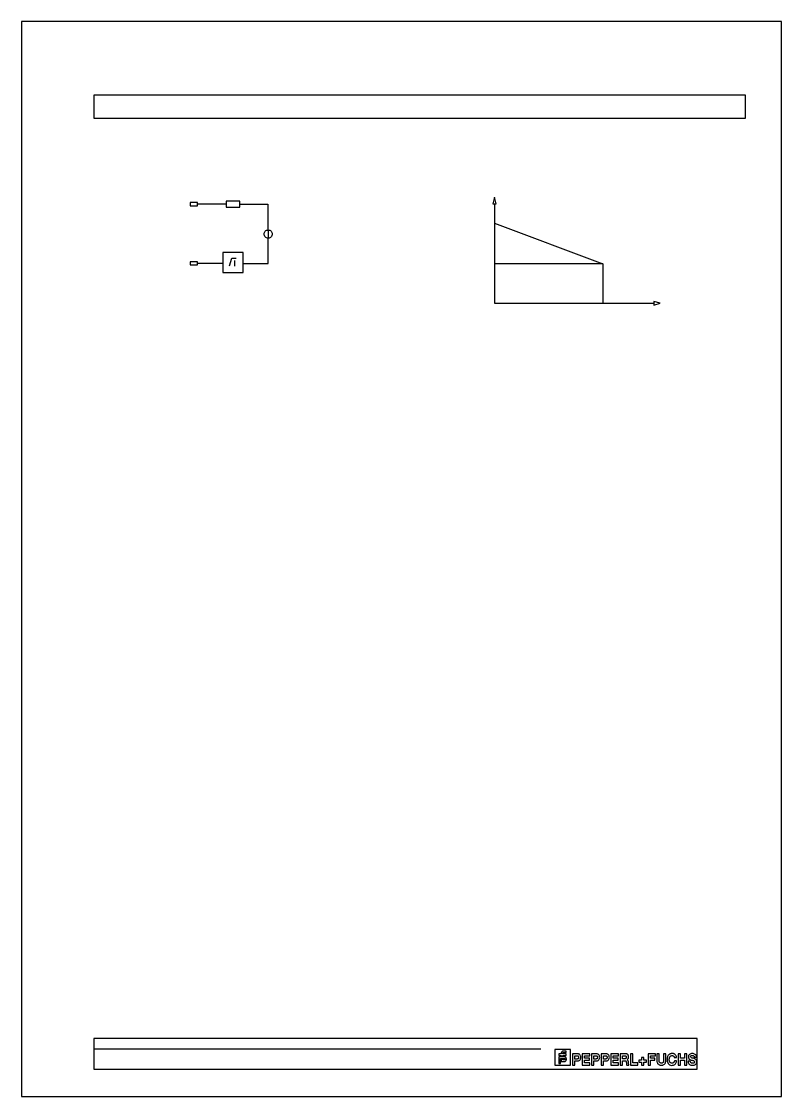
# Model space of a CAD drawing. Header units: metres. Extents: x 0 to 2830, y 0 to 842.
# Drawn here: x 2235 to 2830, y 0 to 842 of the extents above; entities that cross this region are included whole.
import ezdxf

# ---------------------------------------------------------------- set-up
doc = ezdxf.new("R2010")
doc.units = ezdxf.units.M
doc.layers.add('BORDER', color=2, linetype='Continuous')
doc.layers.add('SCHEMATICS', color=7, linetype='Continuous')

msp = doc.modelspace()

# ---------------------------------------------------------------- linework, layer by layer
at = {"layer": 'BORDER', "color": 2}
msp.add_lwpolyline([(2235, 0), (2830, 0), (2830, 842), (2235, 842), (2235, 0)], dxfattribs=at)
at = {"layer": 'SCHEMATICS', "color": 7}
for p, q in [((2395.13, 698.9), (2372.81, 698.9)), ((2406.05, 698.88), (2427.95, 698.88)), ((2427.95, 698.88), (2427.95, 678.74)), ((2605.27, 704.31), (2603.91, 699.24)), ((2603.91, 699.24), (2606.62, 699.24)), ((2606.62, 699.24), (2605.27, 704.31)), ((2605.27, 699.24), (2605.27, 621.29)), ((2605.27, 683.96), (2690.2, 652.28)), ((2428.13, 678.74), (2428.13, 672.3)), ((2428.05, 652.55), (2428.05, 672.3)), ((2392.66, 652.55), (2372.81, 652.55)), ((2397.93, 650.65), (2399.58, 656.68)), ((2399.58, 656.68), (2402.95, 656.68)), ((2401.81, 654.76), (2401.81, 650.48)), ((2408.43, 652.55), (2428.05, 652.55)), ((2605.27, 652.47), (2690.2, 652.47)), ((2690.2, 652.28), (2690.2, 621.6)), ((2605.27, 621.29), (2729.99, 621.29)), ((2735.06, 621.29), (2729.99, 622.65)), ((2729.99, 622.65), (2729.99, 619.93)), ((2729.99, 619.93), (2735.06, 621.29)), ((2291.67, 37.41), (2641.5, 37.41)), ((2657.56, 33.89), (2657.56, 33.45)), ((2661.4, 34.35), (2661.4, 35.56)), ((2657.56, 33.45), (2655.74, 33.45)), ((2655.74, 33.45), (2655.74, 32.24)), ((2655.74, 32.24), (2657.56, 32.24)), ((2655.74, 31.01), (2655.74, 25.87)), ((2655.74, 25.87), (2656.95, 25.87)), ((2656.95, 25.87), (2656.95, 29.79)), ((2656.95, 29.79), (2659.86, 29.79)), ((2657.56, 32.24), (2657.56, 31.49)), ((2657.56, 31.49), (2658.77, 31.49)), ((2658.77, 29.31), (2657.56, 29.31)), ((2657.56, 29.31), (2657.56, 27.36)), ((2657.56, 27.36), (2659.86, 27.36)), ((2661.4, 33.45), (2658.77, 33.45)), ((2658.77, 32.24), (2661.4, 32.24)), ((2658.77, 28.59), (2658.77, 29.31)), ((2661.4, 32.24), (2661.4, 33.45)), ((2670.51, 33.46), (2666.49, 33.46)), ((2666.49, 33.46), (2666.49, 24.66)), ((2668.29, 29.36), (2668.29, 31.91)), ((2668.29, 31.91), (2670.06, 31.91)), ((2669.99, 29.36), (2668.29, 29.36)), ((2668.29, 24.66), (2668.29, 27.81)), ((2668.29, 27.81), (2670.34, 27.81)), ((2670.3, 29.38), (2669.99, 29.36)), ((2670.34, 27.81), (2670.7, 27.84)), ((2680.07, 33.46), (2674, 33.46)), ((2674, 33.46), (2674, 24.64)), ((2675.79, 29.94), (2675.79, 31.84)), ((2675.79, 31.84), (2680.07, 31.84)), ((2679.72, 29.94), (2675.79, 29.94)), ((2675.79, 26.26), (2675.79, 28.39)), ((2675.79, 28.39), (2679.72, 28.39)), ((2680.07, 26.26), (2675.79, 26.26)), ((2679.72, 28.39), (2679.72, 29.94)), ((2680.07, 31.84), (2680.07, 33.46)), ((2680.07, 24.64), (2680.07, 26.26)), ((2685.24, 33.47), (2681.2, 33.47)), ((2681.2, 33.47), (2681.2, 24.64)), ((2683.01, 29.35), (2683.01, 31.92)), ((2683.01, 31.92), (2684.78, 31.92)), ((2684.72, 29.35), (2683.01, 29.35)), ((2683.01, 24.64), (2683.01, 27.81)), ((2683.01, 27.81), (2685.07, 27.81)), ((2685.03, 29.38), (2684.72, 29.35)), ((2685.07, 27.81), (2685.43, 27.83)), ((2692.81, 33.46), (2688.78, 33.46)), ((2688.78, 33.46), (2688.78, 24.66)), ((2690.59, 29.36), (2690.59, 31.91)), ((2690.59, 31.91), (2692.35, 31.91)), ((2692.29, 29.36), (2690.59, 29.36)), ((2690.59, 24.66), (2690.59, 27.81)), ((2690.59, 27.81), (2692.64, 27.81)), ((2692.6, 29.38), (2692.29, 29.36)), ((2692.64, 27.81), (2693, 27.83)), ((2702.44, 33.46), (2696.37, 33.46)), ((2696.37, 33.46), (2696.37, 24.64)), ((2698.16, 29.94), (2698.16, 31.84)), ((2698.16, 31.84), (2702.44, 31.84)), ((2702.09, 29.94), (2698.16, 29.94)), ((2698.16, 26.26), (2698.16, 28.39)), ((2698.16, 28.39), (2702.09, 28.39)), ((2702.44, 26.26), (2698.16, 26.26)), ((2702.09, 28.39), (2702.09, 29.94)), ((2702.44, 31.84), (2702.44, 33.46)), ((2702.44, 24.64), (2702.44, 26.26)), ((2708.02, 33.45), (2703.62, 33.45)), ((2703.62, 33.45), (2703.62, 24.66)), ((2705.4, 29.53), (2705.4, 31.9)), ((2705.4, 31.9), (2707.53, 31.9)), ((2707.1, 29.53), (2705.4, 29.53)), ((2705.4, 24.66), (2705.4, 28.06)), ((2705.4, 28.06), (2707.53, 28.06)), ((2707.52, 29.56), (2707.1, 29.53)), ((2709.13, 28.87), (2709.48, 29.11)), ((2709.38, 28.7), (2709.13, 28.87)), ((2710.4, 24.97), (2710.29, 25.58)), ((2713.54, 33.46), (2711.75, 33.46)), ((2711.75, 33.46), (2711.75, 24.66)), ((2713.54, 26.27), (2713.54, 33.46)), ((2717.46, 26.27), (2713.54, 26.27)), ((2717.46, 24.66), (2717.46, 26.27)), ((2720.45, 28.39), (2718.41, 28.39)), ((2718.41, 28.39), (2718.41, 26.82)), ((2718.41, 26.82), (2720.45, 26.82)), ((2722.24, 30.53), (2720.45, 30.53)), ((2720.45, 30.53), (2720.45, 28.39)), ((2720.45, 26.82), (2720.45, 24.66)), ((2722.24, 28.39), (2722.24, 30.53)), ((2724.28, 28.39), (2722.24, 28.39)), ((2722.24, 24.66), (2722.24, 26.82)), ((2722.24, 26.82), (2724.28, 26.82)), ((2724.28, 26.82), (2724.28, 28.39)), ((2731.33, 33.47), (2725.61, 33.47)), ((2725.61, 33.47), (2725.61, 24.66)), ((2727.4, 29.95), (2727.4, 31.84)), ((2727.4, 31.84), (2731.33, 31.84)), ((2730.83, 29.95), (2727.4, 29.95)), ((2727.4, 24.66), (2727.4, 28.39)), ((2727.4, 28.39), (2730.83, 28.39)), ((2730.83, 28.39), (2730.83, 29.95)), ((2731.33, 31.84), (2731.33, 33.47)), ((2734.25, 33.47), (2732.47, 33.47)), ((2732.47, 33.47), (2732.47, 27.81)), ((2734.25, 28.39), (2734.25, 33.47)), ((2734.29, 27.65), (2734.25, 28.39)), ((2739.42, 33.47), (2737.62, 33.47)), ((2737.62, 33.47), (2737.62, 28.39)), ((2737.62, 28.39), (2737.62, 27.65)), ((2739.38, 27.29), (2739.42, 27.82)), ((2739.42, 27.82), (2739.42, 33.47)), ((2747.86, 28.06), (2746.12, 28.06)), ((2746.12, 28.06), (2746.12, 27.78)), ((2746.14, 30.47), (2747.86, 30.47)), ((2747.86, 30.47), (2747.82, 30.69)), ((2747.87, 27.9), (2747.86, 28.06)), ((2750.82, 33.47), (2749.04, 33.47)), ((2749.04, 33.47), (2749.04, 24.66)), ((2750.82, 30), (2750.82, 33.47)), ((2754.06, 30), (2750.82, 30)), ((2750.82, 24.66), (2750.82, 28.43)), ((2750.82, 28.43), (2754.06, 28.43)), ((2755.83, 33.47), (2754.06, 33.47)), ((2754.06, 33.47), (2754.06, 30)), ((2754.06, 28.43), (2754.06, 24.66)), ((2755.83, 24.66), (2755.83, 33.47)), ((2758.62, 27.59), (2756.84, 27.59)), ((2756.84, 27.59), (2756.84, 27.33)), ((2758.62, 27.47), (2758.62, 27.59)), ((2761.72, 30.84), (2763.49, 30.84)), ((2763.49, 30.84), (2763.47, 31.05)), ((2666.49, 24.66), (2668.29, 24.66)), ((2674, 24.64), (2680.07, 24.64)), ((2681.2, 24.64), (2683.01, 24.64)), ((2688.78, 24.66), (2690.59, 24.66)), ((2696.37, 24.64), (2702.44, 24.64)), ((2703.62, 24.66), (2705.4, 24.66)), ((2708.73, 24.9), (2708.8, 24.66)), ((2708.8, 24.66), (2710.49, 24.66)), ((2710.49, 24.66), (2710.4, 24.97)), ((2711.75, 24.66), (2717.46, 24.66)), ((2720.45, 24.66), (2722.24, 24.66)), ((2725.61, 24.66), (2727.4, 24.66)), ((2749.04, 24.66), (2750.82, 24.66)), ((2754.06, 24.66), (2755.83, 24.66))]:
    msp.add_line(p, q, dxfattribs=at)
for points in [[(2291.64, 766.34), (2801.88, 766.34), (2801.88, 784.34), (2291.64, 784.34), (2291.64, 766.34)], [(2367.04, 697.69), (2372.81, 697.69), (2372.81, 700.18), (2367.04, 700.18), (2367.04, 697.69)], [(2367.04, 697.69), (2372.81, 697.69), (2372.81, 700.18), (2367.04, 700.18), (2367.04, 697.69)], [(2395.13, 696.55), (2406.05, 696.55), (2406.05, 701.22), (2395.13, 701.22), (2395.13, 696.55)], [(2424.91, 675.52), (2424.97, 676.17), (2425.16, 676.77), (2425.46, 677.32), (2425.85, 677.8), (2426.33, 678.19), (2426.88, 678.49), (2427.48, 678.68), (2428.13, 678.74)], [(2428.13, 672.3), (2427.48, 672.37), (2426.88, 672.55), (2426.33, 672.85), (2425.85, 673.24), (2425.46, 673.72), (2425.16, 674.27), (2424.97, 674.87), (2424.91, 675.52)], [(2428.13, 678.74), (2428.78, 678.68), (2429.38, 678.49), (2429.93, 678.19), (2430.41, 677.8), (2430.8, 677.32), (2431.1, 676.77), (2431.28, 676.17), (2431.35, 675.52)], [(2431.35, 675.52), (2431.28, 674.87), (2431.1, 674.27), (2430.8, 673.72), (2430.41, 673.24), (2429.93, 672.85), (2429.38, 672.55), (2428.78, 672.37), (2428.13, 672.3)], [(2392.66, 645.35), (2408.43, 645.35), (2408.43, 661.12), (2392.66, 661.12), (2392.66, 645.35)], [(2367.04, 651.35), (2372.81, 651.35), (2372.81, 653.85), (2367.04, 653.85), (2367.04, 651.35)], [(2367.04, 651.35), (2372.81, 651.35), (2372.81, 653.85), (2367.04, 653.85), (2367.04, 651.35)], [(2291.64, 21.32), (2763.9, 21.32), (2763.9, 45.38), (2291.64, 45.38), (2291.64, 21.32)], [(2652.6, 24.66), (2664.72, 24.66), (2664.72, 36.77), (2652.6, 36.77), (2652.6, 24.66)], [(2659.23, 35.56), (2658.87, 35.52), (2658.55, 35.42), (2658.26, 35.25), (2658.02, 35.04), (2657.83, 34.79), (2657.68, 34.51), (2657.59, 34.21), (2657.56, 33.89)], [(2658.77, 33.89), (2658.78, 33.99), (2658.81, 34.08), (2658.85, 34.16), (2658.91, 34.22), (2658.97, 34.27), (2659.05, 34.31), (2659.13, 34.34), (2659.22, 34.35)], [(2658.77, 33.45), (2658.77, 33.53), (2658.77, 33.61), (2658.77, 33.68), (2658.77, 33.74), (2658.77, 33.79), (2658.77, 33.84), (2658.77, 33.87), (2658.77, 33.89)], [(2659.22, 34.35), (2659.46, 34.35), (2659.78, 34.35), (2660.14, 34.35), (2660.51, 34.35), (2660.85, 34.35), (2661.13, 34.35), (2661.32, 34.35), (2661.4, 34.35)], [(2661.4, 35.56), (2661.31, 35.56), (2661.07, 35.56), (2660.73, 35.56), (2660.34, 35.56), (2659.95, 35.56), (2659.6, 35.56), (2659.34, 35.56), (2659.23, 35.56)], [(2659.86, 31.01), (2659.63, 31.01), (2659.13, 31.01), (2658.47, 31.01), (2657.73, 31.01), (2656.99, 31.01), (2656.36, 31.01), (2655.91, 31.01), (2655.74, 31.01)], [(2658.77, 31.49), (2658.77, 31.5), (2658.77, 31.55), (2658.77, 31.62), (2658.77, 31.71), (2658.77, 31.82), (2658.77, 31.94), (2658.77, 32.08), (2658.77, 32.24)], [(2659.86, 28.59), (2659.78, 28.59), (2659.64, 28.59), (2659.46, 28.59), (2659.27, 28.59), (2659.08, 28.59), (2658.92, 28.59), (2658.81, 28.59), (2658.77, 28.59)], [(2661.66, 29.2), (2661.63, 29.55), (2661.53, 29.88), (2661.38, 30.19), (2661.17, 30.46), (2660.9, 30.69), (2660.6, 30.86), (2660.25, 30.97), (2659.86, 31.01)], [(2659.86, 29.79), (2659.98, 29.78), (2660.1, 29.74), (2660.2, 29.68), (2660.29, 29.6), (2660.35, 29.5), (2660.41, 29.41), (2660.44, 29.3), (2660.45, 29.2)], [(2660.45, 29.2), (2660.43, 29.04), (2660.38, 28.9), (2660.31, 28.79), (2660.23, 28.71), (2660.13, 28.65), (2660.03, 28.61), (2659.94, 28.59), (2659.86, 28.59)], [(2659.86, 27.36), (2660.25, 27.4), (2660.6, 27.52), (2660.91, 27.7), (2661.17, 27.93), (2661.38, 28.21), (2661.53, 28.52), (2661.63, 28.86), (2661.66, 29.2)], [(2670.06, 31.91), (2670.09, 31.91), (2670.12, 31.91), (2670.15, 31.91), (2670.18, 31.9), (2670.21, 31.9), (2670.24, 31.89), (2670.27, 31.89), (2670.3, 31.89)], [(2670.3, 31.89), (2670.52, 31.84), (2670.71, 31.75), (2670.86, 31.62), (2670.99, 31.45), (2671.08, 31.26), (2671.15, 31.05), (2671.18, 30.83), (2671.19, 30.6)], [(2671.19, 30.6), (2671.18, 30.38), (2671.13, 30.17), (2671.06, 29.97), (2670.96, 29.79), (2670.83, 29.63), (2670.68, 29.51), (2670.5, 29.42), (2670.3, 29.38)], [(2670.95, 33.44), (2670.9, 33.44), (2670.84, 33.45), (2670.79, 33.45), (2670.74, 33.46), (2670.69, 33.46), (2670.63, 33.46), (2670.58, 33.46), (2670.51, 33.46)], [(2670.7, 27.84), (2671.2, 27.93), (2671.64, 28.13), (2672.02, 28.41), (2672.34, 28.77), (2672.59, 29.18), (2672.77, 29.64), (2672.89, 30.12), (2672.94, 30.6)], [(2672.94, 30.6), (2672.91, 31.04), (2672.83, 31.49), (2672.69, 31.92), (2672.47, 32.34), (2672.2, 32.71), (2671.85, 33.03), (2671.43, 33.28), (2670.95, 33.44)], [(2684.78, 31.92), (2684.82, 31.92), (2684.85, 31.92), (2684.88, 31.91), (2684.91, 31.91), (2684.94, 31.9), (2684.97, 31.9), (2685, 31.9), (2685.03, 31.9)], [(2685.03, 31.9), (2685.25, 31.85), (2685.43, 31.75), (2685.59, 31.62), (2685.71, 31.46), (2685.81, 31.27), (2685.87, 31.06), (2685.91, 30.83), (2685.92, 30.6)], [(2685.92, 30.6), (2685.9, 30.38), (2685.86, 30.17), (2685.78, 29.97), (2685.68, 29.79), (2685.56, 29.63), (2685.41, 29.51), (2685.23, 29.42), (2685.03, 29.38)], [(2685.67, 33.44), (2685.62, 33.45), (2685.57, 33.46), (2685.52, 33.46), (2685.47, 33.46), (2685.42, 33.47), (2685.36, 33.47), (2685.3, 33.47), (2685.24, 33.47)], [(2685.43, 27.83), (2685.93, 27.92), (2686.37, 28.12), (2686.75, 28.41), (2687.07, 28.77), (2687.32, 29.18), (2687.5, 29.64), (2687.62, 30.12), (2687.67, 30.6)], [(2687.67, 30.6), (2687.64, 31.04), (2687.56, 31.49), (2687.41, 31.93), (2687.2, 32.34), (2686.92, 32.71), (2686.58, 33.03), (2686.16, 33.28), (2685.67, 33.44)], [(2692.35, 31.91), (2692.39, 31.91), (2692.42, 31.91), (2692.45, 31.91), (2692.48, 31.9), (2692.51, 31.9), (2692.54, 31.89), (2692.57, 31.89), (2692.6, 31.89)], [(2692.6, 31.89), (2692.82, 31.84), (2693, 31.75), (2693.16, 31.62), (2693.28, 31.45), (2693.38, 31.26), (2693.44, 31.05), (2693.48, 30.83), (2693.49, 30.6)], [(2693.49, 30.6), (2693.47, 30.38), (2693.43, 30.17), (2693.35, 29.97), (2693.25, 29.79), (2693.13, 29.63), (2692.98, 29.51), (2692.8, 29.42), (2692.6, 29.38)], [(2693.24, 33.44), (2693.19, 33.44), (2693.14, 33.45), (2693.09, 33.45), (2693.04, 33.46), (2692.98, 33.46), (2692.93, 33.46), (2692.87, 33.46), (2692.81, 33.46)], [(2693, 27.83), (2693.5, 27.93), (2693.94, 28.13), (2694.31, 28.41), (2694.63, 28.77), (2694.88, 29.18), (2695.07, 29.64), (2695.18, 30.12), (2695.23, 30.6)], [(2695.23, 30.6), (2695.21, 31.04), (2695.13, 31.49), (2694.98, 31.92), (2694.77, 32.34), (2694.49, 32.71), (2694.15, 33.03), (2693.73, 33.28), (2693.24, 33.44)], [(2708.51, 30.55), (2708.47, 30.33), (2708.4, 30.13), (2708.31, 29.97), (2708.19, 29.83), (2708.05, 29.72), (2707.89, 29.64), (2707.72, 29.58), (2707.52, 29.56)], [(2707.53, 31.9), (2707.71, 31.88), (2707.88, 31.84), (2708.03, 31.78), (2708.17, 31.69), (2708.28, 31.58), (2708.38, 31.42), (2708.45, 31.23), (2708.51, 30.99)], [(2707.53, 28.06), (2707.62, 28.06), (2707.7, 28.05), (2707.77, 28.03), (2707.84, 28), (2707.91, 27.97), (2707.97, 27.93), (2708.03, 27.88), (2708.08, 27.83)], [(2709.13, 33.22), (2708.98, 33.28), (2708.85, 33.33), (2708.72, 33.38), (2708.59, 33.41), (2708.46, 33.43), (2708.33, 33.44), (2708.18, 33.45), (2708.02, 33.45)], [(2708.08, 27.83), (2708.21, 27.68), (2708.31, 27.53), (2708.39, 27.37), (2708.44, 27.21), (2708.49, 27.04), (2708.52, 26.86), (2708.54, 26.67), (2708.55, 26.46)], [(2708.51, 30.99), (2708.51, 30.94), (2708.51, 30.89), (2708.51, 30.83), (2708.51, 30.78), (2708.51, 30.72), (2708.51, 30.67), (2708.51, 30.61), (2708.51, 30.55)], [(2708.55, 26.46), (2708.57, 26.25), (2708.57, 26.05), (2708.58, 25.86), (2708.59, 25.68), (2708.61, 25.5), (2708.63, 25.31), (2708.67, 25.11), (2708.73, 24.9)], [(2710.22, 31.75), (2710.14, 32), (2710.06, 32.23), (2709.96, 32.44), (2709.84, 32.63), (2709.71, 32.8), (2709.54, 32.95), (2709.35, 33.09), (2709.13, 33.22)], [(2710.15, 27.45), (2710.13, 27.56), (2710.08, 27.71), (2710.02, 27.88), (2709.94, 28.05), (2709.83, 28.24), (2709.7, 28.41), (2709.55, 28.57), (2709.38, 28.7)], [(2709.48, 29.11), (2709.65, 29.25), (2709.78, 29.39), (2709.89, 29.54), (2709.99, 29.7), (2710.06, 29.87), (2710.12, 30.05), (2710.18, 30.24), (2710.23, 30.46)], [(2710.29, 25.58), (2710.25, 25.84), (2710.23, 26.07), (2710.22, 26.29), (2710.21, 26.5), (2710.2, 26.71), (2710.19, 26.93), (2710.17, 27.18), (2710.15, 27.45)], [(2710.23, 30.46), (2710.27, 30.63), (2710.3, 30.8), (2710.31, 30.95), (2710.32, 31.1), (2710.31, 31.26), (2710.29, 31.41), (2710.26, 31.58), (2710.22, 31.75)], [(2732.47, 27.81), (2732.47, 27.74), (2732.48, 27.67), (2732.48, 27.6), (2732.49, 27.54), (2732.49, 27.48), (2732.5, 27.42), (2732.51, 27.35), (2732.52, 27.28)], [(2732.52, 27.28), (2732.64, 26.78), (2732.8, 26.32), (2733.01, 25.91), (2733.28, 25.54), (2733.59, 25.22), (2733.97, 24.95), (2734.39, 24.73), (2734.87, 24.57)], [(2734.95, 26.41), (2734.79, 26.53), (2734.66, 26.66), (2734.55, 26.79), (2734.46, 26.94), (2734.39, 27.1), (2734.34, 27.27), (2734.31, 27.45), (2734.29, 27.65)], [(2735.93, 26.15), (2735.79, 26.16), (2735.66, 26.17), (2735.53, 26.18), (2735.41, 26.2), (2735.3, 26.23), (2735.18, 26.28), (2735.07, 26.34), (2734.95, 26.41)], [(2737.05, 26.41), (2736.92, 26.32), (2736.79, 26.26), (2736.66, 26.21), (2736.52, 26.18), (2736.39, 26.16), (2736.25, 26.15), (2736.1, 26.15), (2735.93, 26.15)], [(2736.99, 24.59), (2737.48, 24.75), (2737.92, 24.97), (2738.32, 25.23), (2738.66, 25.55), (2738.94, 25.91), (2739.16, 26.33), (2739.31, 26.79), (2739.38, 27.29)], [(2737.62, 27.65), (2737.62, 27.46), (2737.59, 27.28), (2737.55, 27.11), (2737.5, 26.95), (2737.42, 26.8), (2737.32, 26.66), (2737.19, 26.53), (2737.05, 26.41)], [(2742.27, 33.07), (2741.78, 32.72), (2741.38, 32.32), (2741.07, 31.88), (2740.82, 31.4), (2740.65, 30.89), (2740.53, 30.35), (2740.45, 29.77), (2740.42, 29.17)], [(2740.42, 29.17), (2740.46, 28.31), (2740.61, 27.46), (2740.89, 26.66), (2741.29, 25.94), (2741.81, 25.32), (2742.45, 24.84), (2743.23, 24.52), (2744.12, 24.4)], [(2742.24, 28), (2742.2, 28.15), (2742.17, 28.29), (2742.16, 28.44), (2742.15, 28.58), (2742.14, 28.73), (2742.14, 28.88), (2742.14, 29.05), (2742.15, 29.22)], [(2742.15, 29.22), (2742.16, 29.41), (2742.18, 29.59), (2742.2, 29.77), (2742.23, 29.95), (2742.26, 30.11), (2742.3, 30.26), (2742.34, 30.39), (2742.37, 30.51)], [(2744.35, 26.05), (2743.88, 26.12), (2743.48, 26.25), (2743.16, 26.43), (2742.89, 26.66), (2742.67, 26.94), (2742.49, 27.26), (2742.35, 27.61), (2742.24, 28)], [(2744.37, 33.67), (2744.07, 33.66), (2743.79, 33.64), (2743.53, 33.59), (2743.28, 33.53), (2743.03, 33.45), (2742.79, 33.35), (2742.54, 33.22), (2742.27, 33.07)], [(2742.37, 30.51), (2742.51, 30.84), (2742.69, 31.14), (2742.9, 31.41), (2743.14, 31.63), (2743.42, 31.81), (2743.73, 31.95), (2744.06, 32.02), (2744.42, 32.04)], [(2744.12, 24.4), (2744.79, 24.44), (2745.42, 24.58), (2746.01, 24.81), (2746.54, 25.13), (2747, 25.53), (2747.37, 26.02), (2747.66, 26.58), (2747.83, 27.22)], [(2746.12, 27.78), (2746.09, 27.43), (2745.98, 27.1), (2745.81, 26.8), (2745.59, 26.54), (2745.32, 26.33), (2745.02, 26.17), (2744.69, 26.08), (2744.35, 26.05)], [(2746.74, 32.82), (2746.5, 33.05), (2746.24, 33.24), (2745.97, 33.39), (2745.68, 33.51), (2745.38, 33.59), (2745.07, 33.64), (2744.73, 33.67), (2744.37, 33.67)], [(2744.42, 32.04), (2744.66, 32.02), (2744.88, 31.97), (2745.08, 31.9), (2745.27, 31.81), (2745.45, 31.69), (2745.61, 31.55), (2745.75, 31.38), (2745.89, 31.19)], [(2745.89, 31.19), (2745.95, 31.1), (2745.99, 31.01), (2746.03, 30.93), (2746.06, 30.84), (2746.08, 30.76), (2746.1, 30.67), (2746.12, 30.57), (2746.14, 30.47)], [(2747.82, 30.69), (2747.79, 30.87), (2747.74, 31.08), (2747.68, 31.32), (2747.58, 31.57), (2747.45, 31.86), (2747.27, 32.16), (2747.04, 32.48), (2746.74, 32.82)], [(2747.83, 27.22), (2747.85, 27.31), (2747.86, 27.4), (2747.87, 27.48), (2747.88, 27.56), (2747.88, 27.64), (2747.88, 27.72), (2747.88, 27.8), (2747.87, 27.9)], [(2756.84, 27.33), (2756.92, 26.66), (2757.14, 26.07), (2757.48, 25.57), (2757.92, 25.16), (2758.45, 24.83), (2759.04, 24.6), (2759.68, 24.47), (2760.34, 24.43)], [(2760.11, 33.67), (2759.52, 33.62), (2758.95, 33.48), (2758.44, 33.25), (2757.99, 32.93), (2757.61, 32.53), (2757.32, 32.04), (2757.15, 31.48), (2757.1, 30.85)], [(2757.1, 30.85), (2757.14, 30.49), (2757.23, 30.16), (2757.38, 29.86), (2757.57, 29.6), (2757.79, 29.36), (2758.05, 29.16), (2758.34, 28.98), (2758.65, 28.84)], [(2758.69, 27.03), (2758.67, 27.09), (2758.66, 27.14), (2758.65, 27.2), (2758.64, 27.25), (2758.63, 27.3), (2758.62, 27.35), (2758.62, 27.4), (2758.62, 27.47)], [(2758.65, 28.84), (2759.4, 28.57), (2760.05, 28.38), (2760.59, 28.24), (2761.04, 28.11), (2761.4, 27.96), (2761.65, 27.76), (2761.82, 27.47), (2761.89, 27.06)], [(2760.34, 26.04), (2760.07, 26.07), (2759.8, 26.12), (2759.55, 26.19), (2759.32, 26.29), (2759.12, 26.42), (2758.94, 26.59), (2758.8, 26.79), (2758.69, 27.03)], [(2758.84, 31.33), (2759.01, 31.73), (2759.33, 32), (2759.76, 32.15), (2760.25, 32.16), (2760.74, 32.06), (2761.17, 31.85), (2761.51, 31.53), (2761.7, 31.1)], [(2763.65, 27.27), (2763.39, 28.4), (2762.79, 29.15), (2761.98, 29.62), (2761.07, 29.92), (2760.18, 30.14), (2759.43, 30.38), (2758.95, 30.74), (2758.84, 31.33)], [(2763.47, 31.05), (2763.38, 31.61), (2763.16, 32.12), (2762.84, 32.57), (2762.43, 32.96), (2761.93, 33.26), (2761.37, 33.49), (2760.76, 33.63), (2760.11, 33.67)], [(2760.34, 24.43), (2760.97, 24.49), (2761.58, 24.63), (2762.15, 24.86), (2762.66, 25.16), (2763.08, 25.56), (2763.4, 26.04), (2763.6, 26.61), (2763.65, 27.27)], [(2761.89, 27.06), (2761.86, 26.76), (2761.74, 26.53), (2761.57, 26.35), (2761.34, 26.21), (2761.09, 26.11), (2760.82, 26.06), (2760.57, 26.03), (2760.34, 26.04)], [(2761.7, 31.1), (2761.71, 31.02), (2761.71, 30.96), (2761.72, 30.92), (2761.72, 30.88), (2761.72, 30.86), (2761.72, 30.85), (2761.72, 30.84), (2761.72, 30.84)], [(2734.87, 24.57), (2735.02, 24.54), (2735.16, 24.51), (2735.29, 24.5), (2735.41, 24.49), (2735.54, 24.48), (2735.67, 24.48), (2735.81, 24.48), (2735.96, 24.48)], [(2735.96, 24.48), (2736.1, 24.48), (2736.24, 24.49), (2736.36, 24.49), (2736.48, 24.5), (2736.6, 24.52), (2736.72, 24.53), (2736.85, 24.56), (2736.99, 24.59)]]:
    msp.add_lwpolyline(points, dxfattribs=at)

doc.saveas('drawing.dxf')
